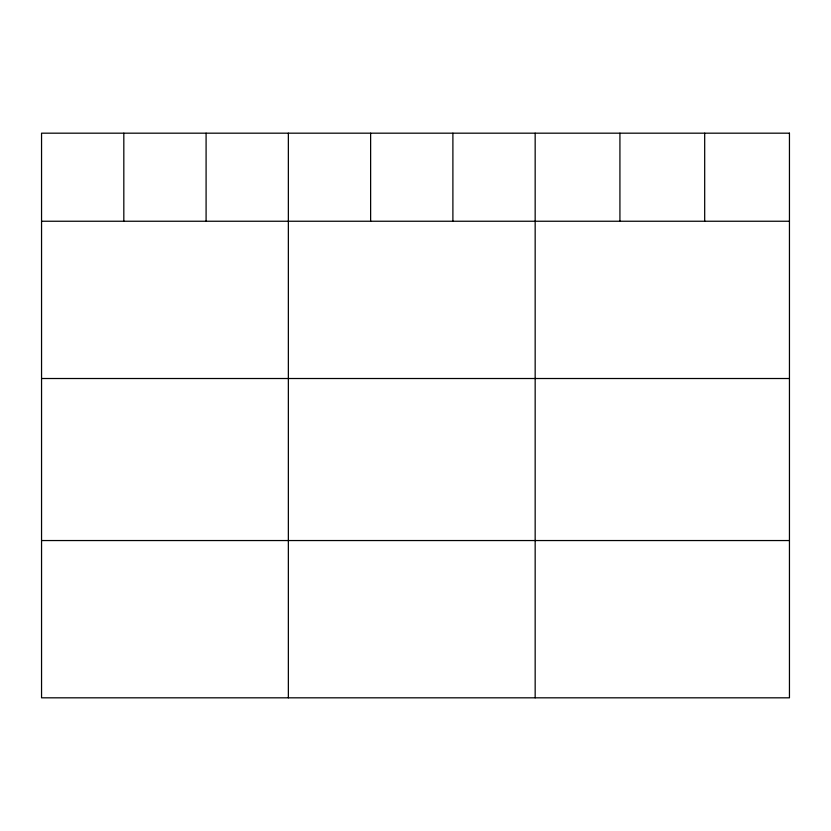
<?xml version="1.0" encoding="UTF-8"?>
<svg xmlns="http://www.w3.org/2000/svg" width="831" height="831" viewBox="0 0 831 831"><rect width="100%" height="100%" fill="white"/><g stroke="black" fill="none" stroke-linecap="round" stroke-linejoin="round"><path stroke-width="1.25" d="M41.55 221.243L789.45 221.243M41.55 378.51L789.45 378.51M41.55 540.545L789.45 540.545M704.688 133.178L704.688 221.243M619.926 133.178L619.926 221.243M535.164 133.178L535.164 697.822M452.895 133.178L452.895 221.243M370.626 133.178L370.626 221.243M288.357 133.178L288.357 697.822M206.088 133.178L206.088 221.243M123.819 133.178L123.819 221.243M789.45 133.178L41.55 133.178L41.55 697.822L789.45 697.822L789.45 133.178"/></g></svg>
